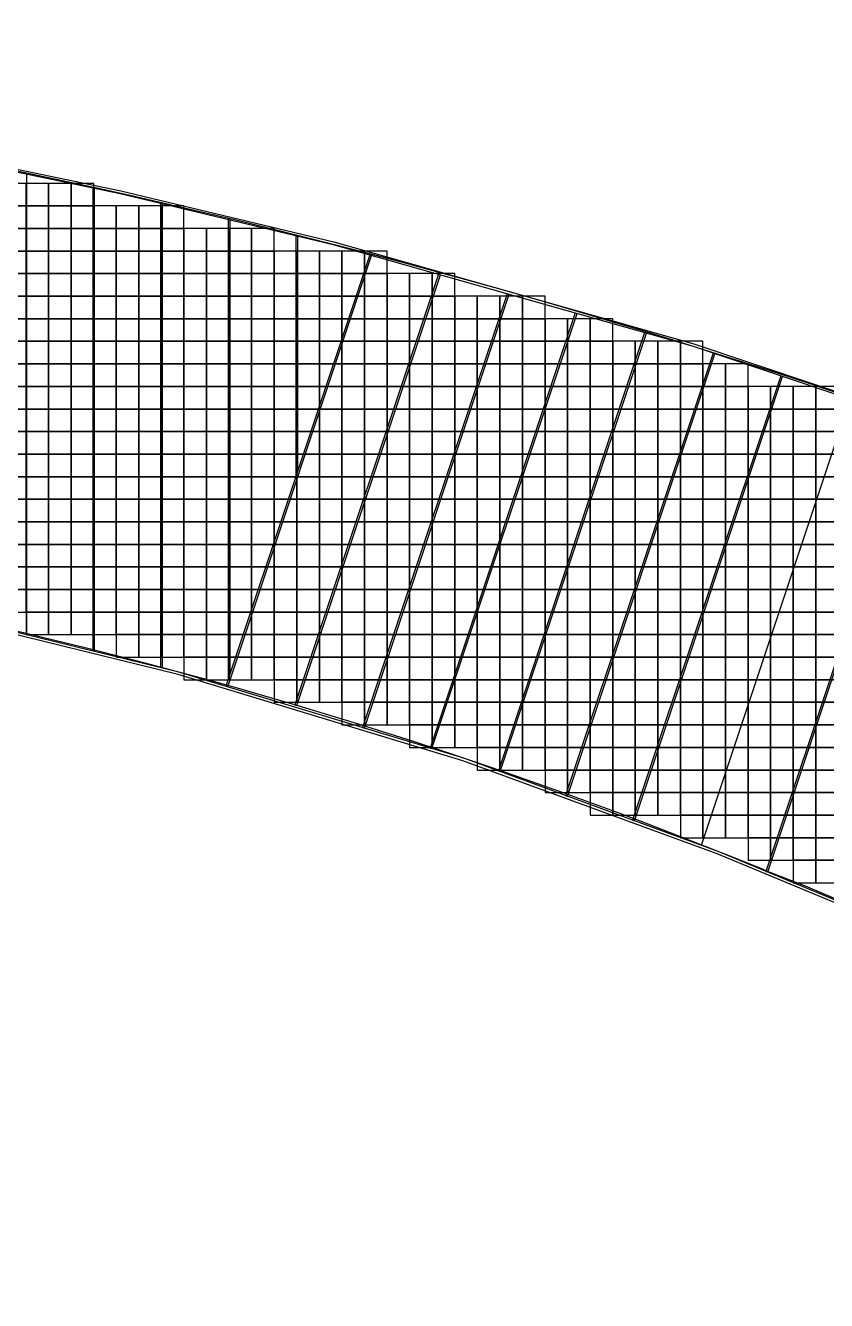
# Model space of a CAD drawing. Extents: x -31693 to 409283, y -98233 to 151957.
# Drawn here: x 89534 to 107282, y 91460 to 119715 of the extents above; entities that cross this region are included whole.
import ezdxf

# ---------------------------------------------------------------- set-up
doc = ezdxf.new("R2010")
doc.units = 0
doc.header["$LTSCALE"] = 1000
doc.header["$MEASUREMENT"] = 0
for name, color, linetype in [('500浮箱', 162, 'Continuous'), ('A-G-VISIBLE', 9, 'Continuous'), ('主龙骨', 4, 'Continuous'), ('边梁（14a槽钢', 3, 'Continuous')]:
    doc.layers.add(name, color=color, linetype=linetype)

# ---------------------------------------------------------------- blocks, each defined once
blk = doc.blocks.new('dasd')
at = {"layer": 'A-G-VISIBLE', "linetype": 'Continuous'}
for centre, radius, start, end in [((-132837.189, 42011.825), 160.06, 69.75334, 87.66536), ((-132829.243, 42052.463), 108.698, 67.70809, 90.93463), ((-132803.304, 42112.783), 43.061, 27.6831, 69.1971)]:
    blk.add_arc(centre, radius, start, end, dxfattribs=at)

msp = doc.modelspace()

# ---------------------------------------------------------------- linework, layer by layer
at = {"layer": '500浮箱', "elevation": 2850}
for points in [[(89045, 115716), (89545, 115716), (89545, 116216), (89045, 116216)], [(89545, 115716), (90045, 115716), (90045, 116216), (89545, 116216)], [(90045, 115716), (90545, 115716), (90545, 116216), (90045, 116216)], [(90545, 115716), (91045, 115716), (91045, 116216), (90545, 116216)], [(89045, 115216), (89545, 115216), (89545, 115716), (89045, 115716)], [(89545, 115216), (90045, 115216), (90045, 115716), (89545, 115716)], [(90045, 115216), (90545, 115216), (90545, 115716), (90045, 115716)], [(90545, 115216), (91045, 115216), (91045, 115716), (90545, 115716)], [(91045, 115216), (91545, 115216), (91545, 115716), (91045, 115716)], [(91545, 115216), (92045, 115216), (92045, 115716), (91545, 115716)], [(92045, 115216), (92545, 115216), (92545, 115716), (92045, 115716)], [(92545, 115216), (93045, 115216), (93045, 115716), (92545, 115716)], [(89045, 114716), (89545, 114716), (89545, 115216), (89045, 115216)], [(89545, 114716), (90045, 114716), (90045, 115216), (89545, 115216)], [(90045, 114716), (90545, 114716), (90545, 115216), (90045, 115216)], [(90545, 114716), (91045, 114716), (91045, 115216), (90545, 115216)], [(91045, 114716), (91545, 114716), (91545, 115216), (91045, 115216)], [(91545, 114716), (92045, 114716), (92045, 115216), (91545, 115216)], [(92045, 114716), (92545, 114716), (92545, 115216), (92045, 115216)], [(92545, 114716), (93045, 114716), (93045, 115216), (92545, 115216)], [(93045, 114716), (93545, 114716), (93545, 115216), (93045, 115216)], [(93545, 114716), (94045, 114716), (94045, 115216), (93545, 115216)], [(94045, 114716), (94545, 114716), (94545, 115216), (94045, 115216)], [(94545, 114716), (95045, 114716), (95045, 115216), (94545, 115216)], [(89045, 114216), (89545, 114216), (89545, 114716), (89045, 114716)], [(89545, 114216), (90045, 114216), (90045, 114716), (89545, 114716)], [(90045, 114216), (90545, 114216), (90545, 114716), (90045, 114716)], [(90545, 114216), (91045, 114216), (91045, 114716), (90545, 114716)], [(91045, 114216), (91545, 114216), (91545, 114716), (91045, 114716)], [(91545, 114216), (92045, 114216), (92045, 114716), (91545, 114716)], [(92045, 114216), (92545, 114216), (92545, 114716), (92045, 114716)], [(92545, 114216), (93045, 114216), (93045, 114716), (92545, 114716)], [(93045, 114216), (93545, 114216), (93545, 114716), (93045, 114716)], [(93545, 114216), (94045, 114216), (94045, 114716), (93545, 114716)], [(94045, 114216), (94545, 114216), (94545, 114716), (94045, 114716)], [(94545, 114216), (95045, 114216), (95045, 114716), (94545, 114716)], [(95045, 114216), (95545, 114216), (95545, 114716), (95045, 114716)], [(95545, 114216), (96045, 114216), (96045, 114716), (95545, 114716)], [(96045, 114216), (96545, 114216), (96545, 114716), (96045, 114716)], [(96545, 114216), (97045, 114216), (97045, 114716), (96545, 114716)], [(97045, 114216), (97545, 114216), (97545, 114716), (97045, 114716)], [(89045, 113716), (89545, 113716), (89545, 114216), (89045, 114216)], [(89545, 113716), (90045, 113716), (90045, 114216), (89545, 114216)], [(90045, 113716), (90545, 113716), (90545, 114216), (90045, 114216)], [(90545, 113716), (91045, 113716), (91045, 114216), (90545, 114216)], [(91045, 113716), (91545, 113716), (91545, 114216), (91045, 114216)], [(91545, 113716), (92045, 113716), (92045, 114216), (91545, 114216)], [(92045, 113716), (92545, 113716), (92545, 114216), (92045, 114216)], [(92545, 113716), (93045, 113716), (93045, 114216), (92545, 114216)], [(93045, 113716), (93545, 113716), (93545, 114216), (93045, 114216)], [(93545, 113716), (94045, 113716), (94045, 114216), (93545, 114216)], [(94045, 113716), (94545, 113716), (94545, 114216), (94045, 114216)], [(94545, 113716), (95045, 113716), (95045, 114216), (94545, 114216)], [(95045, 113716), (95545, 113716), (95545, 114216), (95045, 114216)], [(95545, 113716), (96045, 113716), (96045, 114216), (95545, 114216)], [(96045, 113716), (96545, 113716), (96545, 114216), (96045, 114216)], [(96545, 113716), (97045, 113716), (97045, 114216), (96545, 114216)], [(97045, 113716), (97545, 113716), (97545, 114216), (97045, 114216)], [(97545, 113716), (98045, 113716), (98045, 114216), (97545, 114216)], [(98045, 113716), (98545, 113716), (98545, 114216), (98045, 114216)], [(98545, 113716), (99045, 113716), (99045, 114216), (98545, 114216)], [(89045, 113216), (89545, 113216), (89545, 113716), (89045, 113716)], [(89545, 113216), (90045, 113216), (90045, 113716), (89545, 113716)], [(90045, 113216), (90545, 113216), (90545, 113716), (90045, 113716)], [(90545, 113216), (91045, 113216), (91045, 113716), (90545, 113716)], [(91045, 113216), (91545, 113216), (91545, 113716), (91045, 113716)], [(91545, 113216), (92045, 113216), (92045, 113716), (91545, 113716)], [(92045, 113216), (92545, 113216), (92545, 113716), (92045, 113716)], [(92545, 113216), (93045, 113216), (93045, 113716), (92545, 113716)], [(93045, 113216), (93545, 113216), (93545, 113716), (93045, 113716)], [(93545, 113216), (94045, 113216), (94045, 113716), (93545, 113716)], [(94045, 113216), (94545, 113216), (94545, 113716), (94045, 113716)], [(94545, 113216), (95045, 113216), (95045, 113716), (94545, 113716)], [(95045, 113216), (95545, 113216), (95545, 113716), (95045, 113716)], [(95545, 113216), (96045, 113216), (96045, 113716), (95545, 113716)], [(96045, 113216), (96545, 113216), (96545, 113716), (96045, 113716)], [(96545, 113216), (97045, 113216), (97045, 113716), (96545, 113716)], [(97045, 113216), (97545, 113216), (97545, 113716), (97045, 113716)], [(97545, 113216), (98045, 113216), (98045, 113716), (97545, 113716)], [(98045, 113216), (98545, 113216), (98545, 113716), (98045, 113716)], [(98545, 113216), (99045, 113216), (99045, 113716), (98545, 113716)], [(99045, 113216), (99545, 113216), (99545, 113716), (99045, 113716)], [(99545, 113216), (100045, 113216), (100045, 113716), (99545, 113716)], [(100045, 113216), (100545, 113216), (100545, 113716), (100045, 113716)], [(100545, 113216), (101045, 113216), (101045, 113716), (100545, 113716)], [(89045, 112716), (89545, 112716), (89545, 113216), (89045, 113216)], [(89545, 112716), (90045, 112716), (90045, 113216), (89545, 113216)], [(90045, 112716), (90545, 112716), (90545, 113216), (90045, 113216)], [(90545, 112716), (91045, 112716), (91045, 113216), (90545, 113216)], [(91045, 112716), (91545, 112716), (91545, 113216), (91045, 113216)], [(91545, 112716), (92045, 112716), (92045, 113216), (91545, 113216)], [(92045, 112716), (92545, 112716), (92545, 113216), (92045, 113216)], [(92545, 112716), (93045, 112716), (93045, 113216), (92545, 113216)], [(93045, 112716), (93545, 112716), (93545, 113216), (93045, 113216)], [(93545, 112716), (94045, 112716), (94045, 113216), (93545, 113216)], [(94045, 112716), (94545, 112716), (94545, 113216), (94045, 113216)], [(94545, 112716), (95045, 112716), (95045, 113216), (94545, 113216)], [(95045, 112716), (95545, 112716), (95545, 113216), (95045, 113216)], [(95545, 112716), (96045, 112716), (96045, 113216), (95545, 113216)], [(96045, 112716), (96545, 112716), (96545, 113216), (96045, 113216)], [(96545, 112716), (97045, 112716), (97045, 113216), (96545, 113216)], [(97045, 112716), (97545, 112716), (97545, 113216), (97045, 113216)], [(97545, 112716), (98045, 112716), (98045, 113216), (97545, 113216)], [(98045, 112716), (98545, 112716), (98545, 113216), (98045, 113216)], [(98545, 112716), (99045, 112716), (99045, 113216), (98545, 113216)], [(99045, 112716), (99545, 112716), (99545, 113216), (99045, 113216)], [(99545, 112716), (100045, 112716), (100045, 113216), (99545, 113216)], [(100045, 112716), (100545, 112716), (100545, 113216), (100045, 113216)], [(100545, 112716), (101045, 112716), (101045, 113216), (100545, 113216)], [(101045, 112716), (101545, 112716), (101545, 113216), (101045, 113216)], [(101545, 112716), (102045, 112716), (102045, 113216), (101545, 113216)], [(102045, 112716), (102545, 112716), (102545, 113216), (102045, 113216)], [(89045, 112216), (89545, 112216), (89545, 112716), (89045, 112716)], [(89545, 112216), (90045, 112216), (90045, 112716), (89545, 112716)], [(90045, 112216), (90545, 112216), (90545, 112716), (90045, 112716)], [(90545, 112216), (91045, 112216), (91045, 112716), (90545, 112716)], [(91045, 112216), (91545, 112216), (91545, 112716), (91045, 112716)], [(91545, 112216), (92045, 112216), (92045, 112716), (91545, 112716)], [(92045, 112216), (92545, 112216), (92545, 112716), (92045, 112716)], [(92545, 112216), (93045, 112216), (93045, 112716), (92545, 112716)], [(93045, 112216), (93545, 112216), (93545, 112716), (93045, 112716)], [(93545, 112216), (94045, 112216), (94045, 112716), (93545, 112716)], [(94045, 112216), (94545, 112216), (94545, 112716), (94045, 112716)], [(94545, 112216), (95045, 112216), (95045, 112716), (94545, 112716)], [(95045, 112216), (95545, 112216), (95545, 112716), (95045, 112716)], [(95545, 112216), (96045, 112216), (96045, 112716), (95545, 112716)], [(96045, 112216), (96545, 112216), (96545, 112716), (96045, 112716)], [(96545, 112216), (97045, 112216), (97045, 112716), (96545, 112716)], [(97045, 112216), (97545, 112216), (97545, 112716), (97045, 112716)], [(97545, 112216), (98045, 112216), (98045, 112716), (97545, 112716)], [(98045, 112216), (98545, 112216), (98545, 112716), (98045, 112716)], [(98545, 112216), (99045, 112216), (99045, 112716), (98545, 112716)], [(99045, 112216), (99545, 112216), (99545, 112716), (99045, 112716)], [(99545, 112216), (100045, 112216), (100045, 112716), (99545, 112716)], [(100045, 112216), (100545, 112216), (100545, 112716), (100045, 112716)], [(100545, 112216), (101045, 112216), (101045, 112716), (100545, 112716)], [(101045, 112216), (101545, 112216), (101545, 112716), (101045, 112716)], [(101545, 112216), (102045, 112216), (102045, 112716), (101545, 112716)], [(102045, 112216), (102545, 112216), (102545, 112716), (102045, 112716)], [(102545, 112216), (103045, 112216), (103045, 112716), (102545, 112716)], [(103045, 112216), (103545, 112216), (103545, 112716), (103045, 112716)], [(103545, 112216), (104045, 112216), (104045, 112716), (103545, 112716)], [(104045, 112216), (104545, 112216), (104545, 112716), (104045, 112716)], [(89045, 111716), (89545, 111716), (89545, 112216), (89045, 112216)], [(89545, 111716), (90045, 111716), (90045, 112216), (89545, 112216)], [(90045, 111716), (90545, 111716), (90545, 112216), (90045, 112216)], [(90545, 111716), (91045, 111716), (91045, 112216), (90545, 112216)], [(91045, 111716), (91545, 111716), (91545, 112216), (91045, 112216)], [(91545, 111716), (92045, 111716), (92045, 112216), (91545, 112216)], [(92045, 111716), (92545, 111716), (92545, 112216), (92045, 112216)], [(92545, 111716), (93045, 111716), (93045, 112216), (92545, 112216)], [(93045, 111716), (93545, 111716), (93545, 112216), (93045, 112216)], [(93545, 111716), (94045, 111716), (94045, 112216), (93545, 112216)], [(94045, 111716), (94545, 111716), (94545, 112216), (94045, 112216)], [(94545, 111716), (95045, 111716), (95045, 112216), (94545, 112216)], [(95045, 111716), (95545, 111716), (95545, 112216), (95045, 112216)], [(95545, 111716), (96045, 111716), (96045, 112216), (95545, 112216)], [(96045, 111716), (96545, 111716), (96545, 112216), (96045, 112216)], [(96545, 111716), (97045, 111716), (97045, 112216), (96545, 112216)], [(97045, 111716), (97545, 111716), (97545, 112216), (97045, 112216)], [(97545, 111716), (98045, 111716), (98045, 112216), (97545, 112216)], [(98045, 111716), (98545, 111716), (98545, 112216), (98045, 112216)], [(98545, 111716), (99045, 111716), (99045, 112216), (98545, 112216)], [(99045, 111716), (99545, 111716), (99545, 112216), (99045, 112216)], [(99545, 111716), (100045, 111716), (100045, 112216), (99545, 112216)], [(100045, 111716), (100545, 111716), (100545, 112216), (100045, 112216)], [(100545, 111716), (101045, 111716), (101045, 112216), (100545, 112216)], [(101045, 111716), (101545, 111716), (101545, 112216), (101045, 112216)], [(101545, 111716), (102045, 111716), (102045, 112216), (101545, 112216)], [(102045, 111716), (102545, 111716), (102545, 112216), (102045, 112216)], [(102545, 111716), (103045, 111716), (103045, 112216), (102545, 112216)], [(103045, 111716), (103545, 111716), (103545, 112216), (103045, 112216)], [(103545, 111716), (104045, 111716), (104045, 112216), (103545, 112216)], [(104045, 111716), (104545, 111716), (104545, 112216), (104045, 112216)], [(104545, 111716), (105045, 111716), (105045, 112216), (104545, 112216)], [(105045, 111716), (105545, 111716), (105545, 112216), (105045, 112216)], [(89045, 111216), (89545, 111216), (89545, 111716), (89045, 111716)], [(89545, 111216), (90045, 111216), (90045, 111716), (89545, 111716)], [(90045, 111216), (90545, 111216), (90545, 111716), (90045, 111716)], [(90545, 111216), (91045, 111216), (91045, 111716), (90545, 111716)], [(91045, 111216), (91545, 111216), (91545, 111716), (91045, 111716)], [(91545, 111216), (92045, 111216), (92045, 111716), (91545, 111716)], [(92045, 111216), (92545, 111216), (92545, 111716), (92045, 111716)], [(92545, 111216), (93045, 111216), (93045, 111716), (92545, 111716)], [(93045, 111216), (93545, 111216), (93545, 111716), (93045, 111716)], [(93545, 111216), (94045, 111216), (94045, 111716), (93545, 111716)], [(94045, 111216), (94545, 111216), (94545, 111716), (94045, 111716)], [(94545, 111216), (95045, 111216), (95045, 111716), (94545, 111716)], [(95045, 111216), (95545, 111216), (95545, 111716), (95045, 111716)], [(95545, 111216), (96045, 111216), (96045, 111716), (95545, 111716)], [(96045, 111216), (96545, 111216), (96545, 111716), (96045, 111716)], [(96545, 111216), (97045, 111216), (97045, 111716), (96545, 111716)], [(97045, 111216), (97545, 111216), (97545, 111716), (97045, 111716)], [(97545, 111216), (98045, 111216), (98045, 111716), (97545, 111716)], [(98045, 111216), (98545, 111216), (98545, 111716), (98045, 111716)], [(98545, 111216), (99045, 111216), (99045, 111716), (98545, 111716)], [(99045, 111216), (99545, 111216), (99545, 111716), (99045, 111716)], [(99545, 111216), (100045, 111216), (100045, 111716), (99545, 111716)], [(100045, 111216), (100545, 111216), (100545, 111716), (100045, 111716)], [(100545, 111216), (101045, 111216), (101045, 111716), (100545, 111716)], [(101045, 111216), (101545, 111216), (101545, 111716), (101045, 111716)], [(101545, 111216), (102045, 111216), (102045, 111716), (101545, 111716)], [(102045, 111216), (102545, 111216), (102545, 111716), (102045, 111716)], [(102545, 111216), (103045, 111216), (103045, 111716), (102545, 111716)], [(103045, 111216), (103545, 111216), (103545, 111716), (103045, 111716)], [(103545, 111216), (104045, 111216), (104045, 111716), (103545, 111716)], [(104045, 111216), (104545, 111216), (104545, 111716), (104045, 111716)], [(104545, 111216), (105045, 111216), (105045, 111716), (104545, 111716)], [(105045, 111216), (105545, 111216), (105545, 111716), (105045, 111716)], [(105545, 111216), (106045, 111216), (106045, 111716), (105545, 111716)], [(106045, 111216), (106545, 111216), (106545, 111716), (106045, 111716)], [(106545, 111216), (107045, 111216), (107045, 111716), (106545, 111716)], [(107045, 111216), (107545, 111216), (107545, 111716), (107045, 111716)], [(89045, 110716), (89545, 110716), (89545, 111216), (89045, 111216)], [(89545, 110716), (90045, 110716), (90045, 111216), (89545, 111216)], [(90045, 110716), (90545, 110716), (90545, 111216), (90045, 111216)], [(90545, 110716), (91045, 110716), (91045, 111216), (90545, 111216)], [(91045, 110716), (91545, 110716), (91545, 111216), (91045, 111216)], [(91545, 110716), (92045, 110716), (92045, 111216), (91545, 111216)], [(92045, 110716), (92545, 110716), (92545, 111216), (92045, 111216)], [(92545, 110716), (93045, 110716), (93045, 111216), (92545, 111216)], [(93045, 110716), (93545, 110716), (93545, 111216), (93045, 111216)], [(93545, 110716), (94045, 110716), (94045, 111216), (93545, 111216)], [(94045, 110716), (94545, 110716), (94545, 111216), (94045, 111216)], [(94545, 110716), (95045, 110716), (95045, 111216), (94545, 111216)], [(95045, 110716), (95545, 110716), (95545, 111216), (95045, 111216)], [(95545, 110716), (96045, 110716), (96045, 111216), (95545, 111216)], [(96045, 110716), (96545, 110716), (96545, 111216), (96045, 111216)], [(96545, 110716), (97045, 110716), (97045, 111216), (96545, 111216)], [(97045, 110716), (97545, 110716), (97545, 111216), (97045, 111216)], [(97545, 110716), (98045, 110716), (98045, 111216), (97545, 111216)], [(98045, 110716), (98545, 110716), (98545, 111216), (98045, 111216)], [(98545, 110716), (99045, 110716), (99045, 111216), (98545, 111216)], [(99045, 110716), (99545, 110716), (99545, 111216), (99045, 111216)], [(99545, 110716), (100045, 110716), (100045, 111216), (99545, 111216)], [(100045, 110716), (100545, 110716), (100545, 111216), (100045, 111216)], [(100545, 110716), (101045, 110716), (101045, 111216), (100545, 111216)], [(101045, 110716), (101545, 110716), (101545, 111216), (101045, 111216)], [(101545, 110716), (102045, 110716), (102045, 111216), (101545, 111216)], [(102045, 110716), (102545, 110716), (102545, 111216), (102045, 111216)], [(102545, 110716), (103045, 110716), (103045, 111216), (102545, 111216)], [(103045, 110716), (103545, 110716), (103545, 111216), (103045, 111216)], [(103545, 110716), (104045, 110716), (104045, 111216), (103545, 111216)], [(104045, 110716), (104545, 110716), (104545, 111216), (104045, 111216)], [(104545, 110716), (105045, 110716), (105045, 111216), (104545, 111216)], [(105045, 110716), (105545, 110716), (105545, 111216), (105045, 111216)], [(105545, 110716), (106045, 110716), (106045, 111216), (105545, 111216)], [(106045, 110716), (106545, 110716), (106545, 111216), (106045, 111216)], [(106545, 110716), (107045, 110716), (107045, 111216), (106545, 111216)], [(107045, 110716), (107545, 110716), (107545, 111216), (107045, 111216)], [(89045, 110216), (89545, 110216), (89545, 110716), (89045, 110716)], [(89545, 110216), (90045, 110216), (90045, 110716), (89545, 110716)], [(90045, 110216), (90545, 110216), (90545, 110716), (90045, 110716)], [(90545, 110216), (91045, 110216), (91045, 110716), (90545, 110716)], [(91045, 110216), (91545, 110216), (91545, 110716), (91045, 110716)], [(91545, 110216), (92045, 110216), (92045, 110716), (91545, 110716)], [(92045, 110216), (92545, 110216), (92545, 110716), (92045, 110716)], [(92545, 110216), (93045, 110216), (93045, 110716), (92545, 110716)], [(93045, 110216), (93545, 110216), (93545, 110716), (93045, 110716)], [(93545, 110216), (94045, 110216), (94045, 110716), (93545, 110716)], [(94045, 110216), (94545, 110216), (94545, 110716), (94045, 110716)], [(94545, 110216), (95045, 110216), (95045, 110716), (94545, 110716)], [(95045, 110216), (95545, 110216), (95545, 110716), (95045, 110716)], [(95545, 110216), (96045, 110216), (96045, 110716), (95545, 110716)], [(96045, 110216), (96545, 110216), (96545, 110716), (96045, 110716)], [(96545, 110216), (97045, 110216), (97045, 110716), (96545, 110716)], [(97045, 110216), (97545, 110216), (97545, 110716), (97045, 110716)], [(97545, 110216), (98045, 110216), (98045, 110716), (97545, 110716)], [(98045, 110216), (98545, 110216), (98545, 110716), (98045, 110716)], [(98545, 110216), (99045, 110216), (99045, 110716), (98545, 110716)], [(99045, 110216), (99545, 110216), (99545, 110716), (99045, 110716)], [(99545, 110216), (100045, 110216), (100045, 110716), (99545, 110716)], [(100045, 110216), (100545, 110216), (100545, 110716), (100045, 110716)], [(100545, 110216), (101045, 110216), (101045, 110716), (100545, 110716)], [(101045, 110216), (101545, 110216), (101545, 110716), (101045, 110716)], [(101545, 110216), (102045, 110216), (102045, 110716), (101545, 110716)], [(102045, 110216), (102545, 110216), (102545, 110716), (102045, 110716)], [(102545, 110216), (103045, 110216), (103045, 110716), (102545, 110716)], [(103045, 110216), (103545, 110216), (103545, 110716), (103045, 110716)], [(103545, 110216), (104045, 110216), (104045, 110716), (103545, 110716)], [(104045, 110216), (104545, 110216), (104545, 110716), (104045, 110716)], [(104545, 110216), (105045, 110216), (105045, 110716), (104545, 110716)], [(105045, 110216), (105545, 110216), (105545, 110716), (105045, 110716)], [(105545, 110216), (106045, 110216), (106045, 110716), (105545, 110716)], [(106045, 110216), (106545, 110216), (106545, 110716), (106045, 110716)], [(106545, 110216), (107045, 110216), (107045, 110716), (106545, 110716)], [(107045, 110216), (107545, 110216), (107545, 110716), (107045, 110716)], [(89045, 109716), (89545, 109716), (89545, 110216), (89045, 110216)], [(89545, 109716), (90045, 109716), (90045, 110216), (89545, 110216)], [(90045, 109716), (90545, 109716), (90545, 110216), (90045, 110216)], [(90545, 109716), (91045, 109716), (91045, 110216), (90545, 110216)], [(91045, 109716), (91545, 109716), (91545, 110216), (91045, 110216)], [(91545, 109716), (92045, 109716), (92045, 110216), (91545, 110216)], [(92045, 109716), (92545, 109716), (92545, 110216), (92045, 110216)], [(92545, 109716), (93045, 109716), (93045, 110216), (92545, 110216)], [(93045, 109716), (93545, 109716), (93545, 110216), (93045, 110216)], [(93545, 109716), (94045, 109716), (94045, 110216), (93545, 110216)], [(94045, 109716), (94545, 109716), (94545, 110216), (94045, 110216)], [(94545, 109716), (95045, 109716), (95045, 110216), (94545, 110216)], [(95045, 109716), (95545, 109716), (95545, 110216), (95045, 110216)], [(95545, 109716), (96045, 109716), (96045, 110216), (95545, 110216)], [(96045, 109716), (96545, 109716), (96545, 110216), (96045, 110216)], [(96545, 109716), (97045, 109716), (97045, 110216), (96545, 110216)], [(97045, 109716), (97545, 109716), (97545, 110216), (97045, 110216)], [(97545, 109716), (98045, 109716), (98045, 110216), (97545, 110216)], [(98045, 109716), (98545, 109716), (98545, 110216), (98045, 110216)], [(98545, 109716), (99045, 109716), (99045, 110216), (98545, 110216)], [(99045, 109716), (99545, 109716), (99545, 110216), (99045, 110216)], [(99545, 109716), (100045, 109716), (100045, 110216), (99545, 110216)], [(100045, 109716), (100545, 109716), (100545, 110216), (100045, 110216)], [(100545, 109716), (101045, 109716), (101045, 110216), (100545, 110216)], [(101045, 109716), (101545, 109716), (101545, 110216), (101045, 110216)], [(101545, 109716), (102045, 109716), (102045, 110216), (101545, 110216)], [(102045, 109716), (102545, 109716), (102545, 110216), (102045, 110216)], [(102545, 109716), (103045, 109716), (103045, 110216), (102545, 110216)], [(103045, 109716), (103545, 109716), (103545, 110216), (103045, 110216)], [(103545, 109716), (104045, 109716), (104045, 110216), (103545, 110216)], [(104045, 109716), (104545, 109716), (104545, 110216), (104045, 110216)], [(104545, 109716), (105045, 109716), (105045, 110216), (104545, 110216)], [(105045, 109716), (105545, 109716), (105545, 110216), (105045, 110216)], [(105545, 109716), (106045, 109716), (106045, 110216), (105545, 110216)], [(106045, 109716), (106545, 109716), (106545, 110216), (106045, 110216)], [(106545, 109716), (107045, 109716), (107045, 110216), (106545, 110216)], [(107045, 109716), (107545, 109716), (107545, 110216), (107045, 110216)], [(89045, 109216), (89545, 109216), (89545, 109716), (89045, 109716)], [(89545, 109216), (90045, 109216), (90045, 109716), (89545, 109716)], [(90045, 109216), (90545, 109216), (90545, 109716), (90045, 109716)], [(90545, 109216), (91045, 109216), (91045, 109716), (90545, 109716)], [(91045, 109216), (91545, 109216), (91545, 109716), (91045, 109716)], [(91545, 109216), (92045, 109216), (92045, 109716), (91545, 109716)], [(92045, 109216), (92545, 109216), (92545, 109716), (92045, 109716)], [(92545, 109216), (93045, 109216), (93045, 109716), (92545, 109716)], [(93045, 109216), (93545, 109216), (93545, 109716), (93045, 109716)], [(93545, 109216), (94045, 109216), (94045, 109716), (93545, 109716)], [(94045, 109216), (94545, 109216), (94545, 109716), (94045, 109716)], [(94545, 109216), (95045, 109216), (95045, 109716), (94545, 109716)], [(95045, 109216), (95545, 109216), (95545, 109716), (95045, 109716)], [(95545, 109216), (96045, 109216), (96045, 109716), (95545, 109716)], [(96045, 109216), (96545, 109216), (96545, 109716), (96045, 109716)], [(96545, 109216), (97045, 109216), (97045, 109716), (96545, 109716)], [(97045, 109216), (97545, 109216), (97545, 109716), (97045, 109716)], [(97545, 109216), (98045, 109216), (98045, 109716), (97545, 109716)], [(98045, 109216), (98545, 109216), (98545, 109716), (98045, 109716)], [(98545, 109216), (99045, 109216), (99045, 109716), (98545, 109716)], [(99045, 109216), (99545, 109216), (99545, 109716), (99045, 109716)], [(99545, 109216), (100045, 109216), (100045, 109716), (99545, 109716)], [(100045, 109216), (100545, 109216), (100545, 109716), (100045, 109716)], [(100545, 109216), (101045, 109216), (101045, 109716), (100545, 109716)], [(101045, 109216), (101545, 109216), (101545, 109716), (101045, 109716)], [(101545, 109216), (102045, 109216), (102045, 109716), (101545, 109716)], [(102045, 109216), (102545, 109216), (102545, 109716), (102045, 109716)], [(102545, 109216), (103045, 109216), (103045, 109716), (102545, 109716)], [(103045, 109216), (103545, 109216), (103545, 109716), (103045, 109716)], [(103545, 109216), (104045, 109216), (104045, 109716), (103545, 109716)], [(104045, 109216), (104545, 109216), (104545, 109716), (104045, 109716)], [(104545, 109216), (105045, 109216), (105045, 109716), (104545, 109716)], [(105045, 109216), (105545, 109216), (105545, 109716), (105045, 109716)], [(105545, 109216), (106045, 109216), (106045, 109716), (105545, 109716)], [(106045, 109216), (106545, 109216), (106545, 109716), (106045, 109716)], [(106545, 109216), (107045, 109216), (107045, 109716), (106545, 109716)], [(107045, 109216), (107545, 109216), (107545, 109716), (107045, 109716)], [(89045, 108716), (89545, 108716), (89545, 109216), (89045, 109216)], [(89545, 108716), (90045, 108716), (90045, 109216), (89545, 109216)], [(90045, 108716), (90545, 108716), (90545, 109216), (90045, 109216)], [(90545, 108716), (91045, 108716), (91045, 109216), (90545, 109216)], [(91045, 108716), (91545, 108716), (91545, 109216), (91045, 109216)], [(91545, 108716), (92045, 108716), (92045, 109216), (91545, 109216)], [(92045, 108716), (92545, 108716), (92545, 109216), (92045, 109216)], [(92545, 108716), (93045, 108716), (93045, 109216), (92545, 109216)], [(93045, 108716), (93545, 108716), (93545, 109216), (93045, 109216)], [(93545, 108716), (94045, 108716), (94045, 109216), (93545, 109216)], [(94045, 108716), (94545, 108716), (94545, 109216), (94045, 109216)], [(94545, 108716), (95045, 108716), (95045, 109216), (94545, 109216)], [(95045, 108716), (95545, 108716), (95545, 109216), (95045, 109216)], [(95545, 108716), (96045, 108716), (96045, 109216), (95545, 109216)], [(96045, 108716), (96545, 108716), (96545, 109216), (96045, 109216)], [(96545, 108716), (97045, 108716), (97045, 109216), (96545, 109216)], [(97045, 108716), (97545, 108716), (97545, 109216), (97045, 109216)], [(97545, 108716), (98045, 108716), (98045, 109216), (97545, 109216)], [(98045, 108716), (98545, 108716), (98545, 109216), (98045, 109216)], [(98545, 108716), (99045, 108716), (99045, 109216), (98545, 109216)], [(99045, 108716), (99545, 108716), (99545, 109216), (99045, 109216)], [(99545, 108716), (100045, 108716), (100045, 109216), (99545, 109216)], [(100045, 108716), (100545, 108716), (100545, 109216), (100045, 109216)], [(100545, 108716), (101045, 108716), (101045, 109216), (100545, 109216)], [(101045, 108716), (101545, 108716), (101545, 109216), (101045, 109216)], [(101545, 108716), (102045, 108716), (102045, 109216), (101545, 109216)], [(102045, 108716), (102545, 108716), (102545, 109216), (102045, 109216)], [(102545, 108716), (103045, 108716), (103045, 109216), (102545, 109216)], [(103045, 108716), (103545, 108716), (103545, 109216), (103045, 109216)], [(103545, 108716), (104045, 108716), (104045, 109216), (103545, 109216)], [(104045, 108716), (104545, 108716), (104545, 109216), (104045, 109216)], [(104545, 108716), (105045, 108716), (105045, 109216), (104545, 109216)], [(105045, 108716), (105545, 108716), (105545, 109216), (105045, 109216)], [(105545, 108716), (106045, 108716), (106045, 109216), (105545, 109216)], [(106045, 108716), (106545, 108716), (106545, 109216), (106045, 109216)], [(106545, 108716), (107045, 108716), (107045, 109216), (106545, 109216)], [(107045, 108716), (107545, 108716), (107545, 109216), (107045, 109216)], [(89045, 108216), (89545, 108216), (89545, 108716), (89045, 108716)], [(89545, 108216), (90045, 108216), (90045, 108716), (89545, 108716)], [(90045, 108216), (90545, 108216), (90545, 108716), (90045, 108716)], [(90545, 108216), (91045, 108216), (91045, 108716), (90545, 108716)], [(91045, 108216), (91545, 108216), (91545, 108716), (91045, 108716)], [(91545, 108216), (92045, 108216), (92045, 108716), (91545, 108716)], [(92045, 108216), (92545, 108216), (92545, 108716), (92045, 108716)], [(92545, 108216), (93045, 108216), (93045, 108716), (92545, 108716)], [(93045, 108216), (93545, 108216), (93545, 108716), (93045, 108716)], [(93545, 108216), (94045, 108216), (94045, 108716), (93545, 108716)], [(94045, 108216), (94545, 108216), (94545, 108716), (94045, 108716)], [(94545, 108216), (95045, 108216), (95045, 108716), (94545, 108716)], [(95045, 108216), (95545, 108216), (95545, 108716), (95045, 108716)], [(95545, 108216), (96045, 108216), (96045, 108716), (95545, 108716)], [(96045, 108216), (96545, 108216), (96545, 108716), (96045, 108716)], [(96545, 108216), (97045, 108216), (97045, 108716), (96545, 108716)], [(97045, 108216), (97545, 108216), (97545, 108716), (97045, 108716)], [(97545, 108216), (98045, 108216), (98045, 108716), (97545, 108716)], [(98045, 108216), (98545, 108216), (98545, 108716), (98045, 108716)], [(98545, 108216), (99045, 108216), (99045, 108716), (98545, 108716)], [(99045, 108216), (99545, 108216), (99545, 108716), (99045, 108716)], [(99545, 108216), (100045, 108216), (100045, 108716), (99545, 108716)], [(100045, 108216), (100545, 108216), (100545, 108716), (100045, 108716)], [(100545, 108216), (101045, 108216), (101045, 108716), (100545, 108716)], [(101045, 108216), (101545, 108216), (101545, 108716), (101045, 108716)], [(101545, 108216), (102045, 108216), (102045, 108716), (101545, 108716)], [(102045, 108216), (102545, 108216), (102545, 108716), (102045, 108716)], [(102545, 108216), (103045, 108216), (103045, 108716), (102545, 108716)], [(103045, 108216), (103545, 108216), (103545, 108716), (103045, 108716)], [(103545, 108216), (104045, 108216), (104045, 108716), (103545, 108716)], [(104045, 108216), (104545, 108216), (104545, 108716), (104045, 108716)], [(104545, 108216), (105045, 108216), (105045, 108716), (104545, 108716)], [(105045, 108216), (105545, 108216), (105545, 108716), (105045, 108716)], [(105545, 108216), (106045, 108216), (106045, 108716), (105545, 108716)], [(106045, 108216), (106545, 108216), (106545, 108716), (106045, 108716)], [(106545, 108216), (107045, 108216), (107045, 108716), (106545, 108716)], [(107045, 108216), (107545, 108216), (107545, 108716), (107045, 108716)], [(89045, 107716), (89545, 107716), (89545, 108216), (89045, 108216)], [(89545, 107716), (90045, 107716), (90045, 108216), (89545, 108216)], [(90045, 107716), (90545, 107716), (90545, 108216), (90045, 108216)], [(90545, 107716), (91045, 107716), (91045, 108216), (90545, 108216)], [(91045, 107716), (91545, 107716), (91545, 108216), (91045, 108216)], [(91545, 107716), (92045, 107716), (92045, 108216), (91545, 108216)], [(92045, 107716), (92545, 107716), (92545, 108216), (92045, 108216)], [(92545, 107716), (93045, 107716), (93045, 108216), (92545, 108216)], [(93045, 107716), (93545, 107716), (93545, 108216), (93045, 108216)], [(93545, 107716), (94045, 107716), (94045, 108216), (93545, 108216)], [(94045, 107716), (94545, 107716), (94545, 108216), (94045, 108216)], [(94545, 107716), (95045, 107716), (95045, 108216), (94545, 108216)], [(95045, 107716), (95545, 107716), (95545, 108216), (95045, 108216)], [(95545, 107716), (96045, 107716), (96045, 108216), (95545, 108216)], [(96045, 107716), (96545, 107716), (96545, 108216), (96045, 108216)], [(96545, 107716), (97045, 107716), (97045, 108216), (96545, 108216)], [(97045, 107716), (97545, 107716), (97545, 108216), (97045, 108216)], [(97545, 107716), (98045, 107716), (98045, 108216), (97545, 108216)], [(98045, 107716), (98545, 107716), (98545, 108216), (98045, 108216)], [(98545, 107716), (99045, 107716), (99045, 108216), (98545, 108216)], [(99045, 107716), (99545, 107716), (99545, 108216), (99045, 108216)], [(99545, 107716), (100045, 107716), (100045, 108216), (99545, 108216)], [(100045, 107716), (100545, 107716), (100545, 108216), (100045, 108216)], [(100545, 107716), (101045, 107716), (101045, 108216), (100545, 108216)], [(101045, 107716), (101545, 107716), (101545, 108216), (101045, 108216)], [(101545, 107716), (102045, 107716), (102045, 108216), (101545, 108216)], [(102045, 107716), (102545, 107716), (102545, 108216), (102045, 108216)], [(102545, 107716), (103045, 107716), (103045, 108216), (102545, 108216)], [(103045, 107716), (103545, 107716), (103545, 108216), (103045, 108216)], [(103545, 107716), (104045, 107716), (104045, 108216), (103545, 108216)], [(104045, 107716), (104545, 107716), (104545, 108216), (104045, 108216)], [(104545, 107716), (105045, 107716), (105045, 108216), (104545, 108216)], [(105045, 107716), (105545, 107716), (105545, 108216), (105045, 108216)], [(105545, 107716), (106045, 107716), (106045, 108216), (105545, 108216)], [(106045, 107716), (106545, 107716), (106545, 108216), (106045, 108216)], [(106545, 107716), (107045, 107716), (107045, 108216), (106545, 108216)], [(107045, 107716), (107545, 107716), (107545, 108216), (107045, 108216)], [(89045, 107216), (89545, 107216), (89545, 107716), (89045, 107716)], [(89545, 107216), (90045, 107216), (90045, 107716), (89545, 107716)], [(90045, 107216), (90545, 107216), (90545, 107716), (90045, 107716)], [(90545, 107216), (91045, 107216), (91045, 107716), (90545, 107716)], [(91045, 107216), (91545, 107216), (91545, 107716), (91045, 107716)], [(91545, 107216), (92045, 107216), (92045, 107716), (91545, 107716)], [(92045, 107216), (92545, 107216), (92545, 107716), (92045, 107716)], [(92545, 107216), (93045, 107216), (93045, 107716), (92545, 107716)], [(93045, 107216), (93545, 107216), (93545, 107716), (93045, 107716)], [(93545, 107216), (94045, 107216), (94045, 107716), (93545, 107716)], [(94045, 107216), (94545, 107216), (94545, 107716), (94045, 107716)], [(94545, 107216), (95045, 107216), (95045, 107716), (94545, 107716)], [(95045, 107216), (95545, 107216), (95545, 107716), (95045, 107716)], [(95545, 107216), (96045, 107216), (96045, 107716), (95545, 107716)], [(96045, 107216), (96545, 107216), (96545, 107716), (96045, 107716)], [(96545, 107216), (97045, 107216), (97045, 107716), (96545, 107716)], [(97045, 107216), (97545, 107216), (97545, 107716), (97045, 107716)], [(97545, 107216), (98045, 107216), (98045, 107716), (97545, 107716)], [(98045, 107216), (98545, 107216), (98545, 107716), (98045, 107716)], [(98545, 107216), (99045, 107216), (99045, 107716), (98545, 107716)], [(99045, 107216), (99545, 107216), (99545, 107716), (99045, 107716)], [(99545, 107216), (100045, 107216), (100045, 107716), (99545, 107716)], [(100045, 107216), (100545, 107216), (100545, 107716), (100045, 107716)], [(100545, 107216), (101045, 107216), (101045, 107716), (100545, 107716)], [(101045, 107216), (101545, 107216), (101545, 107716), (101045, 107716)], [(101545, 107216), (102045, 107216), (102045, 107716), (101545, 107716)], [(102045, 107216), (102545, 107216), (102545, 107716), (102045, 107716)], [(102545, 107216), (103045, 107216), (103045, 107716), (102545, 107716)], [(103045, 107216), (103545, 107216), (103545, 107716), (103045, 107716)], [(103545, 107216), (104045, 107216), (104045, 107716), (103545, 107716)], [(104045, 107216), (104545, 107216), (104545, 107716), (104045, 107716)], [(104545, 107216), (105045, 107216), (105045, 107716), (104545, 107716)], [(105045, 107216), (105545, 107216), (105545, 107716), (105045, 107716)], [(105545, 107216), (106045, 107216), (106045, 107716), (105545, 107716)], [(106045, 107216), (106545, 107216), (106545, 107716), (106045, 107716)], [(106545, 107216), (107045, 107216), (107045, 107716), (106545, 107716)], [(107045, 107216), (107545, 107216), (107545, 107716), (107045, 107716)], [(89045, 106716), (89545, 106716), (89545, 107216), (89045, 107216)], [(89545, 106716), (90045, 106716), (90045, 107216), (89545, 107216)], [(90045, 106716), (90545, 106716), (90545, 107216), (90045, 107216)], [(90545, 106716), (91045, 106716), (91045, 107216), (90545, 107216)], [(91045, 106716), (91545, 106716), (91545, 107216), (91045, 107216)], [(91545, 106716), (92045, 106716), (92045, 107216), (91545, 107216)], [(92045, 106716), (92545, 106716), (92545, 107216), (92045, 107216)], [(92545, 106716), (93045, 106716), (93045, 107216), (92545, 107216)], [(93045, 106716), (93545, 106716), (93545, 107216), (93045, 107216)], [(93545, 106716), (94045, 106716), (94045, 107216), (93545, 107216)], [(94045, 106716), (94545, 106716), (94545, 107216), (94045, 107216)], [(94545, 106716), (95045, 106716), (95045, 107216), (94545, 107216)], [(95045, 106716), (95545, 106716), (95545, 107216), (95045, 107216)], [(95545, 106716), (96045, 106716), (96045, 107216), (95545, 107216)], [(96045, 106716), (96545, 106716), (96545, 107216), (96045, 107216)], [(96545, 106716), (97045, 106716), (97045, 107216), (96545, 107216)], [(97045, 106716), (97545, 106716), (97545, 107216), (97045, 107216)], [(97545, 106716), (98045, 106716), (98045, 107216), (97545, 107216)], [(98045, 106716), (98545, 106716), (98545, 107216), (98045, 107216)], [(98545, 106716), (99045, 106716), (99045, 107216), (98545, 107216)], [(99045, 106716), (99545, 106716), (99545, 107216), (99045, 107216)], [(99545, 106716), (100045, 106716), (100045, 107216), (99545, 107216)], [(100045, 106716), (100545, 106716), (100545, 107216), (100045, 107216)], [(100545, 106716), (101045, 106716), (101045, 107216), (100545, 107216)], [(101045, 106716), (101545, 106716), (101545, 107216), (101045, 107216)], [(101545, 106716), (102045, 106716), (102045, 107216), (101545, 107216)], [(102045, 106716), (102545, 106716), (102545, 107216), (102045, 107216)], [(102545, 106716), (103045, 106716), (103045, 107216), (102545, 107216)], [(103045, 106716), (103545, 106716), (103545, 107216), (103045, 107216)], [(103545, 106716), (104045, 106716), (104045, 107216), (103545, 107216)], [(104045, 106716), (104545, 106716), (104545, 107216), (104045, 107216)], [(104545, 106716), (105045, 106716), (105045, 107216), (104545, 107216)], [(105045, 106716), (105545, 106716), (105545, 107216), (105045, 107216)], [(105545, 106716), (106045, 106716), (106045, 107216), (105545, 107216)], [(106045, 106716), (106545, 106716), (106545, 107216), (106045, 107216)], [(106545, 106716), (107045, 106716), (107045, 107216), (106545, 107216)], [(107045, 106716), (107545, 106716), (107545, 107216), (107045, 107216)], [(89545, 106216), (90045, 106216), (90045, 106716), (89545, 106716)], [(90045, 106216), (90545, 106216), (90545, 106716), (90045, 106716)], [(90545, 106216), (91045, 106216), (91045, 106716), (90545, 106716)], [(91045, 106216), (91545, 106216), (91545, 106716), (91045, 106716)], [(91545, 106216), (92045, 106216), (92045, 106716), (91545, 106716)], [(92045, 106216), (92545, 106216), (92545, 106716), (92045, 106716)], [(92545, 106216), (93045, 106216), (93045, 106716), (92545, 106716)], [(93045, 106216), (93545, 106216), (93545, 106716), (93045, 106716)], [(93545, 106216), (94045, 106216), (94045, 106716), (93545, 106716)], [(94045, 106216), (94545, 106216), (94545, 106716), (94045, 106716)], [(94545, 106216), (95045, 106216), (95045, 106716), (94545, 106716)], [(95045, 106216), (95545, 106216), (95545, 106716), (95045, 106716)], [(95545, 106216), (96045, 106216), (96045, 106716), (95545, 106716)], [(96045, 106216), (96545, 106216), (96545, 106716), (96045, 106716)], [(96545, 106216), (97045, 106216), (97045, 106716), (96545, 106716)], [(97045, 106216), (97545, 106216), (97545, 106716), (97045, 106716)], [(97545, 106216), (98045, 106216), (98045, 106716), (97545, 106716)], [(98045, 106216), (98545, 106216), (98545, 106716), (98045, 106716)], [(98545, 106216), (99045, 106216), (99045, 106716), (98545, 106716)], [(99045, 106216), (99545, 106216), (99545, 106716), (99045, 106716)], [(99545, 106216), (100045, 106216), (100045, 106716), (99545, 106716)], [(100045, 106216), (100545, 106216), (100545, 106716), (100045, 106716)], [(100545, 106216), (101045, 106216), (101045, 106716), (100545, 106716)], [(101045, 106216), (101545, 106216), (101545, 106716), (101045, 106716)], [(101545, 106216), (102045, 106216), (102045, 106716), (101545, 106716)], [(102045, 106216), (102545, 106216), (102545, 106716), (102045, 106716)], [(102545, 106216), (103045, 106216), (103045, 106716), (102545, 106716)], [(103045, 106216), (103545, 106216), (103545, 106716), (103045, 106716)], [(103545, 106216), (104045, 106216), (104045, 106716), (103545, 106716)], [(104045, 106216), (104545, 106216), (104545, 106716), (104045, 106716)], [(104545, 106216), (105045, 106216), (105045, 106716), (104545, 106716)], [(105045, 106216), (105545, 106216), (105545, 106716), (105045, 106716)], [(105545, 106216), (106045, 106216), (106045, 106716), (105545, 106716)], [(106045, 106216), (106545, 106216), (106545, 106716), (106045, 106716)], [(106545, 106216), (107045, 106216), (107045, 106716), (106545, 106716)], [(107045, 106216), (107545, 106216), (107545, 106716), (107045, 106716)], [(91545, 105716), (92045, 105716), (92045, 106216), (91545, 106216)], [(92045, 105716), (92545, 105716), (92545, 106216), (92045, 106216)], [(92545, 105716), (93045, 105716), (93045, 106216), (92545, 106216)], [(93045, 105716), (93545, 105716), (93545, 106216), (93045, 106216)], [(93545, 105716), (94045, 105716), (94045, 106216), (93545, 106216)], [(94045, 105716), (94545, 105716), (94545, 106216), (94045, 106216)], [(94545, 105716), (95045, 105716), (95045, 106216), (94545, 106216)], [(95045, 105716), (95545, 105716), (95545, 106216), (95045, 106216)], [(95545, 105716), (96045, 105716), (96045, 106216), (95545, 106216)], [(96045, 105716), (96545, 105716), (96545, 106216), (96045, 106216)], [(96545, 105716), (97045, 105716), (97045, 106216), (96545, 106216)], [(97045, 105716), (97545, 105716), (97545, 106216), (97045, 106216)], [(97545, 105716), (98045, 105716), (98045, 106216), (97545, 106216)], [(98045, 105716), (98545, 105716), (98545, 106216), (98045, 106216)], [(98545, 105716), (99045, 105716), (99045, 106216), (98545, 106216)], [(99045, 105716), (99545, 105716), (99545, 106216), (99045, 106216)], [(99545, 105716), (100045, 105716), (100045, 106216), (99545, 106216)], [(100045, 105716), (100545, 105716), (100545, 106216), (100045, 106216)], [(100545, 105716), (101045, 105716), (101045, 106216), (100545, 106216)], [(101045, 105716), (101545, 105716), (101545, 106216), (101045, 106216)], [(101545, 105716), (102045, 105716), (102045, 106216), (101545, 106216)], [(102045, 105716), (102545, 105716), (102545, 106216), (102045, 106216)], [(102545, 105716), (103045, 105716), (103045, 106216), (102545, 106216)], [(103045, 105716), (103545, 105716), (103545, 106216), (103045, 106216)], [(103545, 105716), (104045, 105716), (104045, 106216), (103545, 106216)], [(104045, 105716), (104545, 105716), (104545, 106216), (104045, 106216)], [(104545, 105716), (105045, 105716), (105045, 106216), (104545, 106216)], [(105045, 105716), (105545, 105716), (105545, 106216), (105045, 106216)], [(105545, 105716), (106045, 105716), (106045, 106216), (105545, 106216)], [(106045, 105716), (106545, 105716), (106545, 106216), (106045, 106216)], [(106545, 105716), (107045, 105716), (107045, 106216), (106545, 106216)], [(107045, 105716), (107545, 105716), (107545, 106216), (107045, 106216)], [(93045, 105216), (93545, 105216), (93545, 105716), (93045, 105716)], [(93545, 105216), (94045, 105216), (94045, 105716), (93545, 105716)], [(94045, 105216), (94545, 105216), (94545, 105716), (94045, 105716)], [(94545, 105216), (95045, 105216), (95045, 105716), (94545, 105716)], [(95045, 105216), (95545, 105216), (95545, 105716), (95045, 105716)], [(95545, 105216), (96045, 105216), (96045, 105716), (95545, 105716)], [(96045, 105216), (96545, 105216), (96545, 105716), (96045, 105716)], [(96545, 105216), (97045, 105216), (97045, 105716), (96545, 105716)], [(97045, 105216), (97545, 105216), (97545, 105716), (97045, 105716)], [(97545, 105216), (98045, 105216), (98045, 105716), (97545, 105716)], [(98045, 105216), (98545, 105216), (98545, 105716), (98045, 105716)], [(98545, 105216), (99045, 105216), (99045, 105716), (98545, 105716)], [(99045, 105216), (99545, 105216), (99545, 105716), (99045, 105716)], [(99545, 105216), (100045, 105216), (100045, 105716), (99545, 105716)], [(100045, 105216), (100545, 105216), (100545, 105716), (100045, 105716)], [(100545, 105216), (101045, 105216), (101045, 105716), (100545, 105716)], [(101045, 105216), (101545, 105216), (101545, 105716), (101045, 105716)], [(101545, 105216), (102045, 105216), (102045, 105716), (101545, 105716)], [(102045, 105216), (102545, 105216), (102545, 105716), (102045, 105716)], [(102545, 105216), (103045, 105216), (103045, 105716), (102545, 105716)], [(103045, 105216), (103545, 105216), (103545, 105716), (103045, 105716)], [(103545, 105216), (104045, 105216), (104045, 105716), (103545, 105716)], [(104045, 105216), (104545, 105216), (104545, 105716), (104045, 105716)], [(104545, 105216), (105045, 105216), (105045, 105716), (104545, 105716)], [(105045, 105216), (105545, 105216), (105545, 105716), (105045, 105716)], [(105545, 105216), (106045, 105216), (106045, 105716), (105545, 105716)], [(106045, 105216), (106545, 105216), (106545, 105716), (106045, 105716)], [(106545, 105216), (107045, 105216), (107045, 105716), (106545, 105716)], [(107045, 105216), (107545, 105216), (107545, 105716), (107045, 105716)], [(95045, 104716), (95545, 104716), (95545, 105216), (95045, 105216)], [(95545, 104716), (96045, 104716), (96045, 105216), (95545, 105216)], [(96045, 104716), (96545, 104716), (96545, 105216), (96045, 105216)], [(96545, 104716), (97045, 104716), (97045, 105216), (96545, 105216)], [(97045, 104716), (97545, 104716), (97545, 105216), (97045, 105216)], [(97545, 104716), (98045, 104716), (98045, 105216), (97545, 105216)], [(98045, 104716), (98545, 104716), (98545, 105216), (98045, 105216)], [(98545, 104716), (99045, 104716), (99045, 105216), (98545, 105216)], [(99045, 104716), (99545, 104716), (99545, 105216), (99045, 105216)], [(99545, 104716), (100045, 104716), (100045, 105216), (99545, 105216)], [(100045, 104716), (100545, 104716), (100545, 105216), (100045, 105216)], [(100545, 104716), (101045, 104716), (101045, 105216), (100545, 105216)], [(101045, 104716), (101545, 104716), (101545, 105216), (101045, 105216)], [(101545, 104716), (102045, 104716), (102045, 105216), (101545, 105216)], [(102045, 104716), (102545, 104716), (102545, 105216), (102045, 105216)], [(102545, 104716), (103045, 104716), (103045, 105216), (102545, 105216)], [(103045, 104716), (103545, 104716), (103545, 105216), (103045, 105216)], [(103545, 104716), (104045, 104716), (104045, 105216), (103545, 105216)], [(104045, 104716), (104545, 104716), (104545, 105216), (104045, 105216)], [(104545, 104716), (105045, 104716), (105045, 105216), (104545, 105216)], [(105045, 104716), (105545, 104716), (105545, 105216), (105045, 105216)], [(105545, 104716), (106045, 104716), (106045, 105216), (105545, 105216)], [(106045, 104716), (106545, 104716), (106545, 105216), (106045, 105216)], [(106545, 104716), (107045, 104716), (107045, 105216), (106545, 105216)], [(107045, 104716), (107545, 104716), (107545, 105216), (107045, 105216)], [(96545, 104216), (97045, 104216), (97045, 104716), (96545, 104716)], [(97045, 104216), (97545, 104216), (97545, 104716), (97045, 104716)], [(97545, 104216), (98045, 104216), (98045, 104716), (97545, 104716)], [(98045, 104216), (98545, 104216), (98545, 104716), (98045, 104716)], [(98545, 104216), (99045, 104216), (99045, 104716), (98545, 104716)], [(99045, 104216), (99545, 104216), (99545, 104716), (99045, 104716)], [(99545, 104216), (100045, 104216), (100045, 104716), (99545, 104716)], [(100045, 104216), (100545, 104216), (100545, 104716), (100045, 104716)], [(100545, 104216), (101045, 104216), (101045, 104716), (100545, 104716)], [(101045, 104216), (101545, 104216), (101545, 104716), (101045, 104716)], [(101545, 104216), (102045, 104216), (102045, 104716), (101545, 104716)], [(102045, 104216), (102545, 104216), (102545, 104716), (102045, 104716)], [(102545, 104216), (103045, 104216), (103045, 104716), (102545, 104716)], [(103045, 104216), (103545, 104216), (103545, 104716), (103045, 104716)], [(103545, 104216), (104045, 104216), (104045, 104716), (103545, 104716)], [(104045, 104216), (104545, 104216), (104545, 104716), (104045, 104716)], [(104545, 104216), (105045, 104216), (105045, 104716), (104545, 104716)], [(105045, 104216), (105545, 104216), (105545, 104716), (105045, 104716)], [(105545, 104216), (106045, 104216), (106045, 104716), (105545, 104716)], [(106045, 104216), (106545, 104216), (106545, 104716), (106045, 104716)], [(106545, 104216), (107045, 104216), (107045, 104716), (106545, 104716)], [(107045, 104216), (107545, 104216), (107545, 104716), (107045, 104716)], [(98045, 103716), (98545, 103716), (98545, 104216), (98045, 104216)], [(98545, 103716), (99045, 103716), (99045, 104216), (98545, 104216)], [(99045, 103716), (99545, 103716), (99545, 104216), (99045, 104216)], [(99545, 103716), (100045, 103716), (100045, 104216), (99545, 104216)], [(100045, 103716), (100545, 103716), (100545, 104216), (100045, 104216)], [(100545, 103716), (101045, 103716), (101045, 104216), (100545, 104216)], [(101045, 103716), (101545, 103716), (101545, 104216), (101045, 104216)], [(101545, 103716), (102045, 103716), (102045, 104216), (101545, 104216)], [(102045, 103716), (102545, 103716), (102545, 104216), (102045, 104216)], [(102545, 103716), (103045, 103716), (103045, 104216), (102545, 104216)], [(103045, 103716), (103545, 103716), (103545, 104216), (103045, 104216)], [(103545, 103716), (104045, 103716), (104045, 104216), (103545, 104216)], [(104045, 103716), (104545, 103716), (104545, 104216), (104045, 104216)], [(104545, 103716), (105045, 103716), (105045, 104216), (104545, 104216)], [(105045, 103716), (105545, 103716), (105545, 104216), (105045, 104216)], [(105545, 103716), (106045, 103716), (106045, 104216), (105545, 104216)], [(106045, 103716), (106545, 103716), (106545, 104216), (106045, 104216)], [(106545, 103716), (107045, 103716), (107045, 104216), (106545, 104216)], [(107045, 103716), (107545, 103716), (107545, 104216), (107045, 104216)], [(99545, 103216), (100045, 103216), (100045, 103716), (99545, 103716)], [(100045, 103216), (100545, 103216), (100545, 103716), (100045, 103716)], [(100545, 103216), (101045, 103216), (101045, 103716), (100545, 103716)], [(101045, 103216), (101545, 103216), (101545, 103716), (101045, 103716)], [(101545, 103216), (102045, 103216), (102045, 103716), (101545, 103716)], [(102045, 103216), (102545, 103216), (102545, 103716), (102045, 103716)], [(102545, 103216), (103045, 103216), (103045, 103716), (102545, 103716)], [(103045, 103216), (103545, 103216), (103545, 103716), (103045, 103716)], [(103545, 103216), (104045, 103216), (104045, 103716), (103545, 103716)], [(104045, 103216), (104545, 103216), (104545, 103716), (104045, 103716)], [(104545, 103216), (105045, 103216), (105045, 103716), (104545, 103716)], [(105045, 103216), (105545, 103216), (105545, 103716), (105045, 103716)], [(105545, 103216), (106045, 103216), (106045, 103716), (105545, 103716)], [(106045, 103216), (106545, 103216), (106545, 103716), (106045, 103716)], [(106545, 103216), (107045, 103216), (107045, 103716), (106545, 103716)], [(107045, 103216), (107545, 103216), (107545, 103716), (107045, 103716)], [(101045, 102716), (101545, 102716), (101545, 103216), (101045, 103216)], [(101545, 102716), (102045, 102716), (102045, 103216), (101545, 103216)], [(102045, 102716), (102545, 102716), (102545, 103216), (102045, 103216)], [(102545, 102716), (103045, 102716), (103045, 103216), (102545, 103216)], [(103045, 102716), (103545, 102716), (103545, 103216), (103045, 103216)], [(103545, 102716), (104045, 102716), (104045, 103216), (103545, 103216)], [(104045, 102716), (104545, 102716), (104545, 103216), (104045, 103216)], [(104545, 102716), (105045, 102716), (105045, 103216), (104545, 103216)], [(105045, 102716), (105545, 102716), (105545, 103216), (105045, 103216)], [(105545, 102716), (106045, 102716), (106045, 103216), (105545, 103216)], [(106045, 102716), (106545, 102716), (106545, 103216), (106045, 103216)], [(106545, 102716), (107045, 102716), (107045, 103216), (106545, 103216)], [(107045, 102716), (107545, 102716), (107545, 103216), (107045, 103216)], [(102045, 102216), (102545, 102216), (102545, 102716), (102045, 102716)], [(102545, 102216), (103045, 102216), (103045, 102716), (102545, 102716)], [(103045, 102216), (103545, 102216), (103545, 102716), (103045, 102716)], [(103545, 102216), (104045, 102216), (104045, 102716), (103545, 102716)], [(104045, 102216), (104545, 102216), (104545, 102716), (104045, 102716)], [(104545, 102216), (105045, 102216), (105045, 102716), (104545, 102716)], [(105045, 102216), (105545, 102216), (105545, 102716), (105045, 102716)], [(105545, 102216), (106045, 102216), (106045, 102716), (105545, 102716)], [(106045, 102216), (106545, 102216), (106545, 102716), (106045, 102716)], [(106545, 102216), (107045, 102216), (107045, 102716), (106545, 102716)], [(107045, 102216), (107545, 102216), (107545, 102716), (107045, 102716)], [(104045, 101716), (104545, 101716), (104545, 102216), (104045, 102216)], [(104545, 101716), (105045, 101716), (105045, 102216), (104545, 102216)], [(105045, 101716), (105545, 101716), (105545, 102216), (105045, 102216)], [(105545, 101716), (106045, 101716), (106045, 102216), (105545, 102216)], [(106045, 101716), (106545, 101716), (106545, 102216), (106045, 102216)], [(106545, 101716), (107045, 101716), (107045, 102216), (106545, 102216)], [(107045, 101716), (107545, 101716), (107545, 102216), (107045, 102216)], [(105545, 101216), (106045, 101216), (106045, 101716), (105545, 101716)], [(106045, 101216), (106545, 101216), (106545, 101716), (106045, 101716)], [(106545, 101216), (107045, 101216), (107045, 101716), (106545, 101716)], [(107045, 101216), (107545, 101216), (107545, 101716), (107045, 101716)], [(106545, 100716), (107045, 100716), (107045, 101216), (106545, 101216)], [(107045, 100716), (107545, 100716), (107545, 101216), (107045, 101216)]]:
    msp.add_lwpolyline(points, close=True, dxfattribs=at)
at = {"layer": '主龙骨', "elevation": 2850}
for points in [[(89566, 106216), (89566, 116442)], [(91023, 116129), (91023, 105853)], [(91066, 105843), (91066, 116120)], [(92523, 115792), (92523, 105485)], [(92566, 105475), (92566, 115782)], [(94023, 115441), (94028, 105234)], [(94072, 105367), (94066, 115430)], [(95523, 115073), (95523, 109716)], [(95566, 109848), (95566, 115063)], [(97168, 114653), (93982, 105097), (94023, 105084), (97209, 114642)], [(98684, 114203), (95503, 104659), (95544, 104646), (98726, 114191)], [(100207, 113772), (97002, 104156), (97042, 104142), (100249, 113760)], [(101714, 113345), (98500, 103703), (98541, 103690), (101755, 113333)], [(103253, 112909), (100014, 103195), (100055, 103181), (103294, 112897)], [(104769, 112456), (101500, 102650), (101541, 102637), (104810, 112442)], [(106268, 111953), (102985, 102106), (103026, 102092), (106308, 111939)], [(104470, 101562), (104511, 101548), (107807, 111436)], [(109266, 110947), (105940, 100970), (105981, 100956), (109306, 110933)]]:
    msp.add_lwpolyline(points, dxfattribs=at)
at = {"layer": '边梁（14a槽钢', "elevation": 2850}
for points in [[(67291, 119557), (72699, 119107), (75197, 118836), (78812, 118375), (81965, 117903), (87144, 116989), (91645, 116051), (96363, 114921), (104343, 112660), (110976, 110434)], [(67287, 119499), (72694, 119049), (75191, 118779), (78804, 118317), (81956, 117846), (87134, 116932), (91633, 115994), (96349, 114865), (104326, 112605), (110955, 110380)], [(130897, 61265), (131111, 63418), (131221, 66237), (131128, 69233), (130816, 72229), (130470, 74306), (130058, 76202), (129181, 79295), (128685, 80727), (127123, 83458), (125209, 86279), (121784, 90364), (119067, 92984), (116082, 95391), (112915, 97510), (108611, 99799), (104859, 101358), (99225, 103423), (92914, 105329), (88216, 106483), (81537, 107748), (76749, 108392), (70985, 108882)], [(130955, 61258), (131169, 63414), (131279, 66237), (131186, 69237), (130874, 72237), (130527, 74317), (130114, 76216), (129237, 79312), (128738, 80751), (127172, 83489), (125255, 86314), (121826, 90404), (119105, 93028), (116116, 95438), (112945, 97560), (108636, 99851), (104880, 101412), (99244, 103478), (92930, 105385), (88229, 106540), (81546, 107805), (76755, 108450), (70988, 108940)]]:
    msp.add_lwpolyline(points, dxfattribs=at)

# ---------------------------------------------------------------- block references
at = {"xscale": 1000, "yscale": 1000, "zscale": 1000}
msp.add_blockref('dasd', (132893911, -42052037, 2850), dxfattribs=at)

doc.saveas('drawing.dxf')
